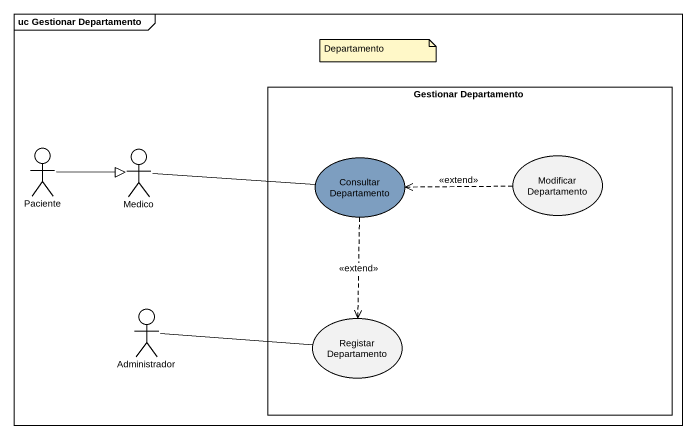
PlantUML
@startuml
mainframe uc Gestionar Departamento
rectangle "Gestionar Departamento" as Gestionar_Departamento {
  usecase "Consultar Departamento" as Consultar_Departamento #7D9EC0
  usecase "Modificar Departamento" as Modificar_Departamento
  usecase "Registar Departamento" as Registar_Departamento
}
actor Paciente
actor Medico
actor Administrador
Paciente -right-|> Medico
Medico -right- Consultar_Departamento
Consultar_Departamento ..> Registar_Departamento : <<extend>>
Modificar_Departamento .left.> Consultar_Departamento : <<extend>>
Administrador -right- Registar_Departamento
note as N1
  Departamento
end note
@enduml
